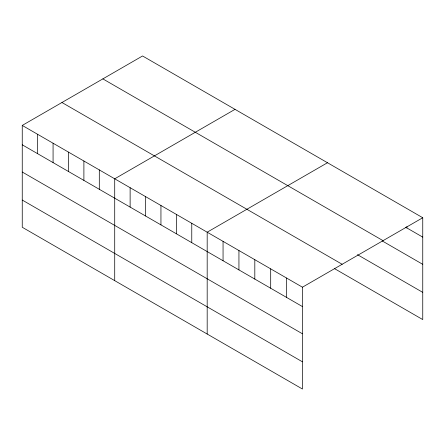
<?xml version="1.0" encoding="UTF-8"?>
<svg xmlns="http://www.w3.org/2000/svg" width="445" height="445" viewBox="0 0 445 445"><rect width="100%" height="100%" fill="white"/><g stroke="black" fill="none" stroke-linecap="round" stroke-linejoin="round"><path stroke-width="0.67" d="M22.25 125.423L302.444 287.197L302.444 389.03L22.25 227.262L22.25 125.423L142.556 55.97L422.75 217.739L422.75 319.577L334.54 268.647M235.016 109.353L114.715 178.807L114.715 280.645M327.481 162.737L207.181 232.195L207.181 334.028M302.444 287.197L422.75 217.739M405.695 227.273L422.75 237.124M102.851 78.887L383.05 240.662M382.172 240.906L422.75 264.33M357.474 254.679L422.75 292.365M61.95 102.506L342.149 264.274M22.25 144.809L302.444 306.577M22.25 172.015L302.444 333.789M22.25 200.05L302.444 361.824M406.875 226.572L406.875 227.957M286.569 278.03L286.569 297.41M270.694 268.863L270.694 288.243M254.813 259.696L254.813 279.076M238.937 250.529L238.937 269.909M223.056 241.362L223.056 260.742M191.767 223.295L191.767 242.681M176.359 214.401L176.359 233.781M160.945 205.501L160.945 224.886M145.537 196.601L145.537 215.986M130.124 187.707L130.124 207.086M99.302 169.912L99.302 189.292M83.894 161.012L83.894 180.397M68.48 152.118L68.48 171.497M53.072 143.218L53.072 162.603M37.658 134.323L37.658 153.703"/></g></svg>
